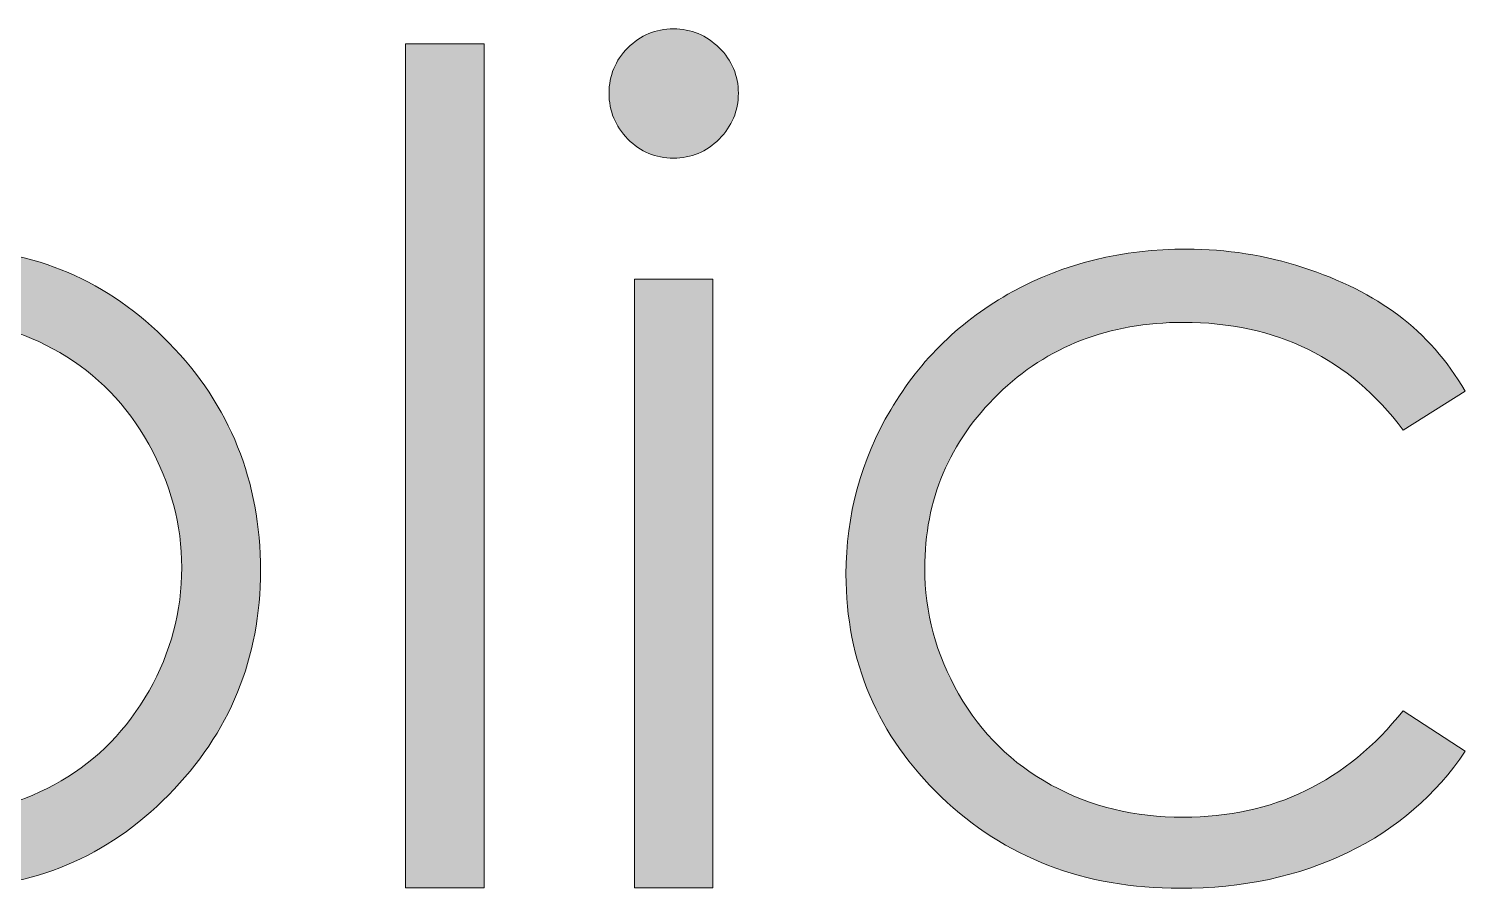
# Model space of a CAD drawing. Header units: inches. Extents: x 42 to 596, y -579 to -240.
# Drawn here: x 351.1 to 583.8, y -379.6 to -240.4 of the extents above; entities that cross this region are included whole.
import ezdxf

# ---------------------------------------------------------------- set-up
doc = ezdxf.new("R2010")
doc.units = ezdxf.units.IN
doc.header["$MEASUREMENT"] = 0
doc.layers.add('Layer 1', color=7, linetype='Continuous')

# ---------------------------------------------------------------- blocks, each defined once
blk = doc.blocks.new('block 4')
at = {"layer": 'Layer 1', "true_color": 0x4bc2c3}
h = blk.add_hatch(color=133, dxfattribs=at)
h.dxf.hatch_style = 2
edge = h.paths.add_edge_path()
edge.add_spline(control_points=[(295.66, -360.41), (290.26, -351.42), (287.03, -342.58), (285.95, -333.89), (285.95, -271.5), (285.95, -240.37), (285.95, -240.48), (285.95, -240.48), (298.54, -240.48), (298.54, -240.48), (298.54, -240.48), (298.54, -295.5), (298.54, -295.5), (303.87, -288.97), (309.83, -284.1), (316.43, -280.89), (323.02, -277.69), (330.24, -276.08), (338.09, -276.08), (352, -276.08), (363.89, -281.15), (373.78, -291.28), (383.67, -301.41), (388.61, -313.69), (388.61, -328.14), (388.61, -342.34), (383.64, -354.48), (373.69, -364.55), (363.74, -374.61), (351.76, -379.65), (337.73, -379.65), (329.7, -379.65), (322.16, -378.11), (315.12, -375.02), (308.08, -371.93), (301.59, -367.06), (295.66, -360.41)], knot_values=[0, 0, 0, 0, 1, 1, 1, 2, 2, 2, 3, 3, 3, 4, 4, 4, 5, 5, 5, 6, 6, 6, 7, 7, 7, 8, 8, 8, 9, 9, 9, 10, 10, 10, 11, 11, 11, 12, 12, 12, 12], degree=3, periodic=1)
edge = h.paths.add_edge_path()
edge.add_spline(control_points=[(336.65, -367.51), (343.78, -367.51), (350.33, -365.76), (356.3, -362.25), (362.26, -358.75), (367.01, -353.88), (370.55, -347.65), (374.08, -341.41), (375.85, -334.76), (375.85, -327.69), (375.85, -320.74), (374.07, -314.07), (370.5, -307.68), (366.93, -301.3), (362.14, -296.36), (356.12, -292.85), (350.09, -289.34), (343.67, -287.59), (336.83, -287.59), (329.88, -287.59), (323.29, -289.34), (317.05, -292.85), (310.82, -296.36), (306.03, -301.12), (302.67, -307.15), (299.31, -313.17), (297.64, -319.9), (297.64, -327.33), (297.64, -338.78), (301.41, -348.33), (308.96, -356.01), (316.52, -363.68), (325.74, -367.51), (336.65, -367.51)], knot_values=[0, 0, 0, 0, 1, 1, 1, 2, 2, 2, 3, 3, 3, 4, 4, 4, 5, 5, 5, 6, 6, 6, 7, 7, 7, 8, 8, 8, 9, 9, 9, 10, 10, 10, 11, 11, 11, 11], degree=3, periodic=1)
h = blk.add_hatch(color=133, dxfattribs=at)
h.dxf.hatch_style = 2
edge = h.paths.add_edge_path()
edge.add_spline(control_points=[(455.5, -240.39), (458.38, -240.39), (460.85, -241.41), (462.92, -243.45), (464.99, -245.49), (466.02, -247.95), (466.02, -250.82), (466.02, -253.7), (464.99, -256.17), (462.92, -258.24), (460.85, -260.31), (458.38, -261.34), (455.5, -261.34), (452.62, -261.34), (450.17, -260.31), (448.13, -258.24), (446.09, -256.17), (445.07, -253.7), (445.07, -250.82), (445.07, -247.95), (446.09, -245.49), (448.13, -243.45), (450.17, -241.41), (452.62, -240.39), (455.5, -240.39)], knot_values=[0, 0, 0, 0, 1, 1, 1, 2, 2, 2, 3, 3, 3, 4, 4, 4, 5, 5, 5, 6, 6, 6, 7, 7, 7, 8, 8, 8, 8], degree=3, periodic=1)
h.paths.add_polyline_path([(449.21, -280.94), (461.88, -280.94), (461.88, -379.56), (449.21, -379.56)])
h = blk.add_hatch(color=133, dxfattribs=at)
h.dxf.hatch_style = 2
h.paths.add_polyline_path([(412.08, -242.82), (424.84, -242.82), (424.84, -379.56), (412.08, -379.56)])
h = blk.add_hatch(color=133, dxfattribs=at)
h.dxf.hatch_style = 2
edge = h.paths.add_edge_path()
edge.add_spline(control_points=[(583.79, -299.1), (583.79, -299.1), (573.72, -305.39), (573.72, -305.39), (565.03, -293.77), (553.16, -287.95), (538.12, -287.95), (526.07, -287.95), (516.08, -291.82), (508.14, -299.55), (500.19, -307.28), (496.22, -316.69), (496.22, -327.78), (496.22, -334.97), (498.05, -341.76), (501.71, -348.14), (505.36, -354.52), (510.37, -359.45), (516.72, -362.93), (523.07, -366.4), (530.21, -368.14), (538.12, -368.14), (552.68, -368.14), (564.55, -362.39), (573.72, -350.88), (573.72, -350.88), (583.79, -357.44), (583.79, -357.44), (579.05, -364.52), (572.71, -369.98), (564.77, -373.85), (556.83, -377.72), (547.77, -379.65), (537.58, -379.65), (522.06, -379.65), (509.16, -374.7), (498.88, -364.82), (488.6, -354.93), (483.46, -342.91), (483.46, -328.77), (483.46, -319.18), (485.87, -310.29), (490.7, -302.11), (495.52, -293.93), (502.11, -287.55), (510.47, -282.96), (518.83, -278.38), (528.23, -276.08), (538.66, -276.08), (545.13, -276.08), (551.41, -277.07), (557.49, -279.05), (563.57, -281.03), (568.74, -283.62), (573, -286.83), (577.25, -290.03), (580.85, -294.12), (583.79, -299.1)], knot_values=[0, 0, 0, 0, 1, 1, 1, 2, 2, 2, 3, 3, 3, 4, 4, 4, 5, 5, 5, 6, 6, 6, 7, 7, 7, 8, 8, 8, 9, 9, 9, 10, 10, 10, 11, 11, 11, 12, 12, 12, 13, 13, 13, 14, 14, 14, 15, 15, 15, 16, 16, 16, 17, 17, 17, 18, 18, 18, 19, 19, 19, 19], degree=3, periodic=1)
at = {"layer": 'Layer 1', "lineweight": 0}
for points in [[(412.08, -242.82), (424.84, -242.82), (424.84, -379.56), (412.08, -379.56), (412.08, -242.82)], [(449.21, -280.94), (461.88, -280.94), (461.88, -379.56), (449.21, -379.56), (449.21, -280.94)]]:
    blk.add_lwpolyline(points, dxfattribs=at)
for points, knots in [([(295.66, -360.41), (290.26, -351.42), (287.03, -342.58), (285.95, -333.89), (285.95, -271.5), (285.95, -240.37), (285.95, -240.48), (285.95, -240.48), (298.54, -240.48), (298.54, -240.48), (298.54, -240.48), (298.54, -295.5), (298.54, -295.5), (303.87, -288.97), (309.83, -284.1), (316.43, -280.89), (323.02, -277.69), (330.24, -276.08), (338.09, -276.08), (352, -276.08), (363.89, -281.15), (373.78, -291.28), (383.67, -301.41), (388.61, -313.69), (388.61, -328.14), (388.61, -342.34), (383.64, -354.48), (373.69, -364.55), (363.74, -374.61), (351.76, -379.65), (337.73, -379.65), (329.7, -379.65), (322.16, -378.11), (315.12, -375.02), (308.08, -371.93), (301.59, -367.06), (295.66, -360.41)], [0, 0, 0, 0, 1, 1, 1, 2, 2, 2, 3, 3, 3, 4, 4, 4, 5, 5, 5, 6, 6, 6, 7, 7, 7, 8, 8, 8, 9, 9, 9, 10, 10, 10, 11, 11, 11, 12, 12, 12, 12]), ([(455.5, -240.39), (458.38, -240.39), (460.85, -241.41), (462.92, -243.45), (464.99, -245.49), (466.02, -247.95), (466.02, -250.82), (466.02, -253.7), (464.99, -256.17), (462.92, -258.24), (460.85, -260.31), (458.38, -261.34), (455.5, -261.34), (452.62, -261.34), (450.17, -260.31), (448.13, -258.24), (446.09, -256.17), (445.07, -253.7), (445.07, -250.82), (445.07, -247.95), (446.09, -245.49), (448.13, -243.45), (450.17, -241.41), (452.62, -240.39), (455.5, -240.39)], [0, 0, 0, 0, 1, 1, 1, 2, 2, 2, 3, 3, 3, 4, 4, 4, 5, 5, 5, 6, 6, 6, 7, 7, 7, 8, 8, 8, 8]), ([(583.79, -299.1), (583.79, -299.1), (573.72, -305.39), (573.72, -305.39), (565.03, -293.77), (553.16, -287.95), (538.12, -287.95), (526.07, -287.95), (516.08, -291.82), (508.14, -299.55), (500.19, -307.28), (496.22, -316.69), (496.22, -327.78), (496.22, -334.97), (498.05, -341.76), (501.71, -348.14), (505.36, -354.52), (510.37, -359.45), (516.72, -362.93), (523.07, -366.4), (530.21, -368.14), (538.12, -368.14), (552.68, -368.14), (564.55, -362.39), (573.72, -350.88), (573.72, -350.88), (583.79, -357.44), (583.79, -357.44), (579.05, -364.52), (572.71, -369.98), (564.77, -373.85), (556.83, -377.72), (547.77, -379.65), (537.58, -379.65), (522.06, -379.65), (509.16, -374.7), (498.88, -364.82), (488.6, -354.93), (483.46, -342.91), (483.46, -328.77), (483.46, -319.18), (485.87, -310.29), (490.7, -302.11), (495.52, -293.93), (502.11, -287.55), (510.47, -282.96), (518.83, -278.38), (528.23, -276.08), (538.66, -276.08), (545.13, -276.08), (551.41, -277.07), (557.49, -279.05), (563.57, -281.03), (568.74, -283.62), (573, -286.83), (577.25, -290.03), (580.85, -294.12), (583.79, -299.1)], [0, 0, 0, 0, 1, 1, 1, 2, 2, 2, 3, 3, 3, 4, 4, 4, 5, 5, 5, 6, 6, 6, 7, 7, 7, 8, 8, 8, 9, 9, 9, 10, 10, 10, 11, 11, 11, 12, 12, 12, 13, 13, 13, 14, 14, 14, 15, 15, 15, 16, 16, 16, 17, 17, 17, 18, 18, 18, 19, 19, 19, 19]), ([(336.65, -367.51), (343.78, -367.51), (350.33, -365.76), (356.3, -362.25), (362.26, -358.75), (367.01, -353.88), (370.55, -347.65), (374.08, -341.41), (375.85, -334.76), (375.85, -327.69), (375.85, -320.74), (374.07, -314.07), (370.5, -307.68), (366.93, -301.3), (362.14, -296.36), (356.12, -292.85), (350.09, -289.34), (343.67, -287.59), (336.83, -287.59), (329.88, -287.59), (323.29, -289.34), (317.05, -292.85), (310.82, -296.36), (306.03, -301.12), (302.67, -307.15), (299.31, -313.17), (297.64, -319.9), (297.64, -327.33), (297.64, -338.78), (301.41, -348.33), (308.96, -356.01), (316.52, -363.68), (325.74, -367.51), (336.65, -367.51)], [0, 0, 0, 0, 1, 1, 1, 2, 2, 2, 3, 3, 3, 4, 4, 4, 5, 5, 5, 6, 6, 6, 7, 7, 7, 8, 8, 8, 9, 9, 9, 10, 10, 10, 11, 11, 11, 11])]:
    blk.add_open_spline(points, degree=3, knots=knots, dxfattribs=at)

msp = doc.modelspace()

# ---------------------------------------------------------------- block references
at = {"layer": 'Layer 1'}
msp.add_blockref('block 4', (0, 0), dxfattribs=at)

doc.saveas('drawing.dxf')
